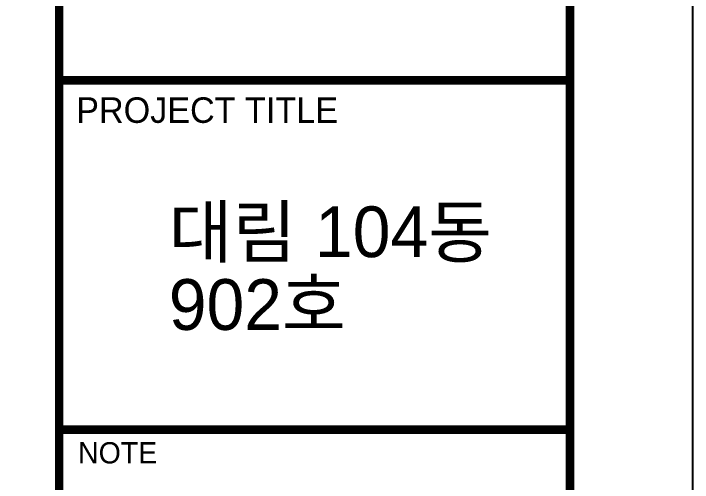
# Model space of a CAD drawing. Header units: inches. Extents: x 88414 to 587042, y -693500 to 27778.
# Drawn here: x 107612 to 109681, y 7852 to 9282 of the extents above; entities that cross this region are included whole.
import ezdxf

# ---------------------------------------------------------------- set-up
doc = ezdxf.new("R2010")
doc.units = ezdxf.units.IN
doc.header["$LTSCALE"] = 50
doc.header["$MEASUREMENT"] = 0
for name, color, linetype in [('TB', 7, 'Continuous'), ('가구', 1, 'Continuous'), ('텍스트', 4, 'Continuous')]:
    doc.layers.add(name, color=color, linetype=linetype)
doc.styles.add('TITLE_BLOCK_01', font='', dxfattribs={"height": 2.5})
doc.styles.add('휴먼엑스포', font='Expo M.ttf')
doc.styles.get('TITLE_BLOCK_01').set_extended_font_data('AvantGarde Bk BT')

msp = doc.modelspace()

# ---------------------------------------------------------------- linework, layer by layer
at = {"layer": 'TB', "const_width": 25.945}
msp.add_lwpolyline([(88811.223, -3227.988), (109307.473, -3227.988), (109307.473, 10382.388), (88811.223, 10382.388)], close=True, dxfattribs=at)
for points in [[(107750.796, -3227.988), (107750.796, 10382.388)], [(109307.473, 9077.99), (107750.796, 9077.99)], [(109307.473, 8012.907), (107750.796, 8012.907)], [(109313.293, 8012.907), (107756.615, 8012.907)]]:
    msp.add_lwpolyline(points, dxfattribs=at)
at = {"layer": '가구'}
msp.add_lwpolyline([(88414.193, 10711.743), (109680.85, 10711.743), (109680.85, -3467.52), (88414.193, -3467.52)], close=True, dxfattribs=at)

# ---------------------------------------------------------------- texts
at = {"layer": 'TB', "style": 'TITLE_BLOCK_01'}
for s, height, p in [('PROJECT TITLE', 77.83386, (107802.648, 8948.371)), ('NOTE', 64.8616, (107808.467, 7909.715))]:
    msp.add_text(s, height=height, dxfattribs=at).set_placement(p)
at = {"layer": '텍스트', "style": '휴먼엑스포'}
for s, p in [('대림 104동 ', (108084.847, 8538.899)), ('902호', (108084.847, 8317.008))]:
    msp.add_text(s, height=154.6607, dxfattribs=at).set_placement(p)

doc.saveas('drawing.dxf')
